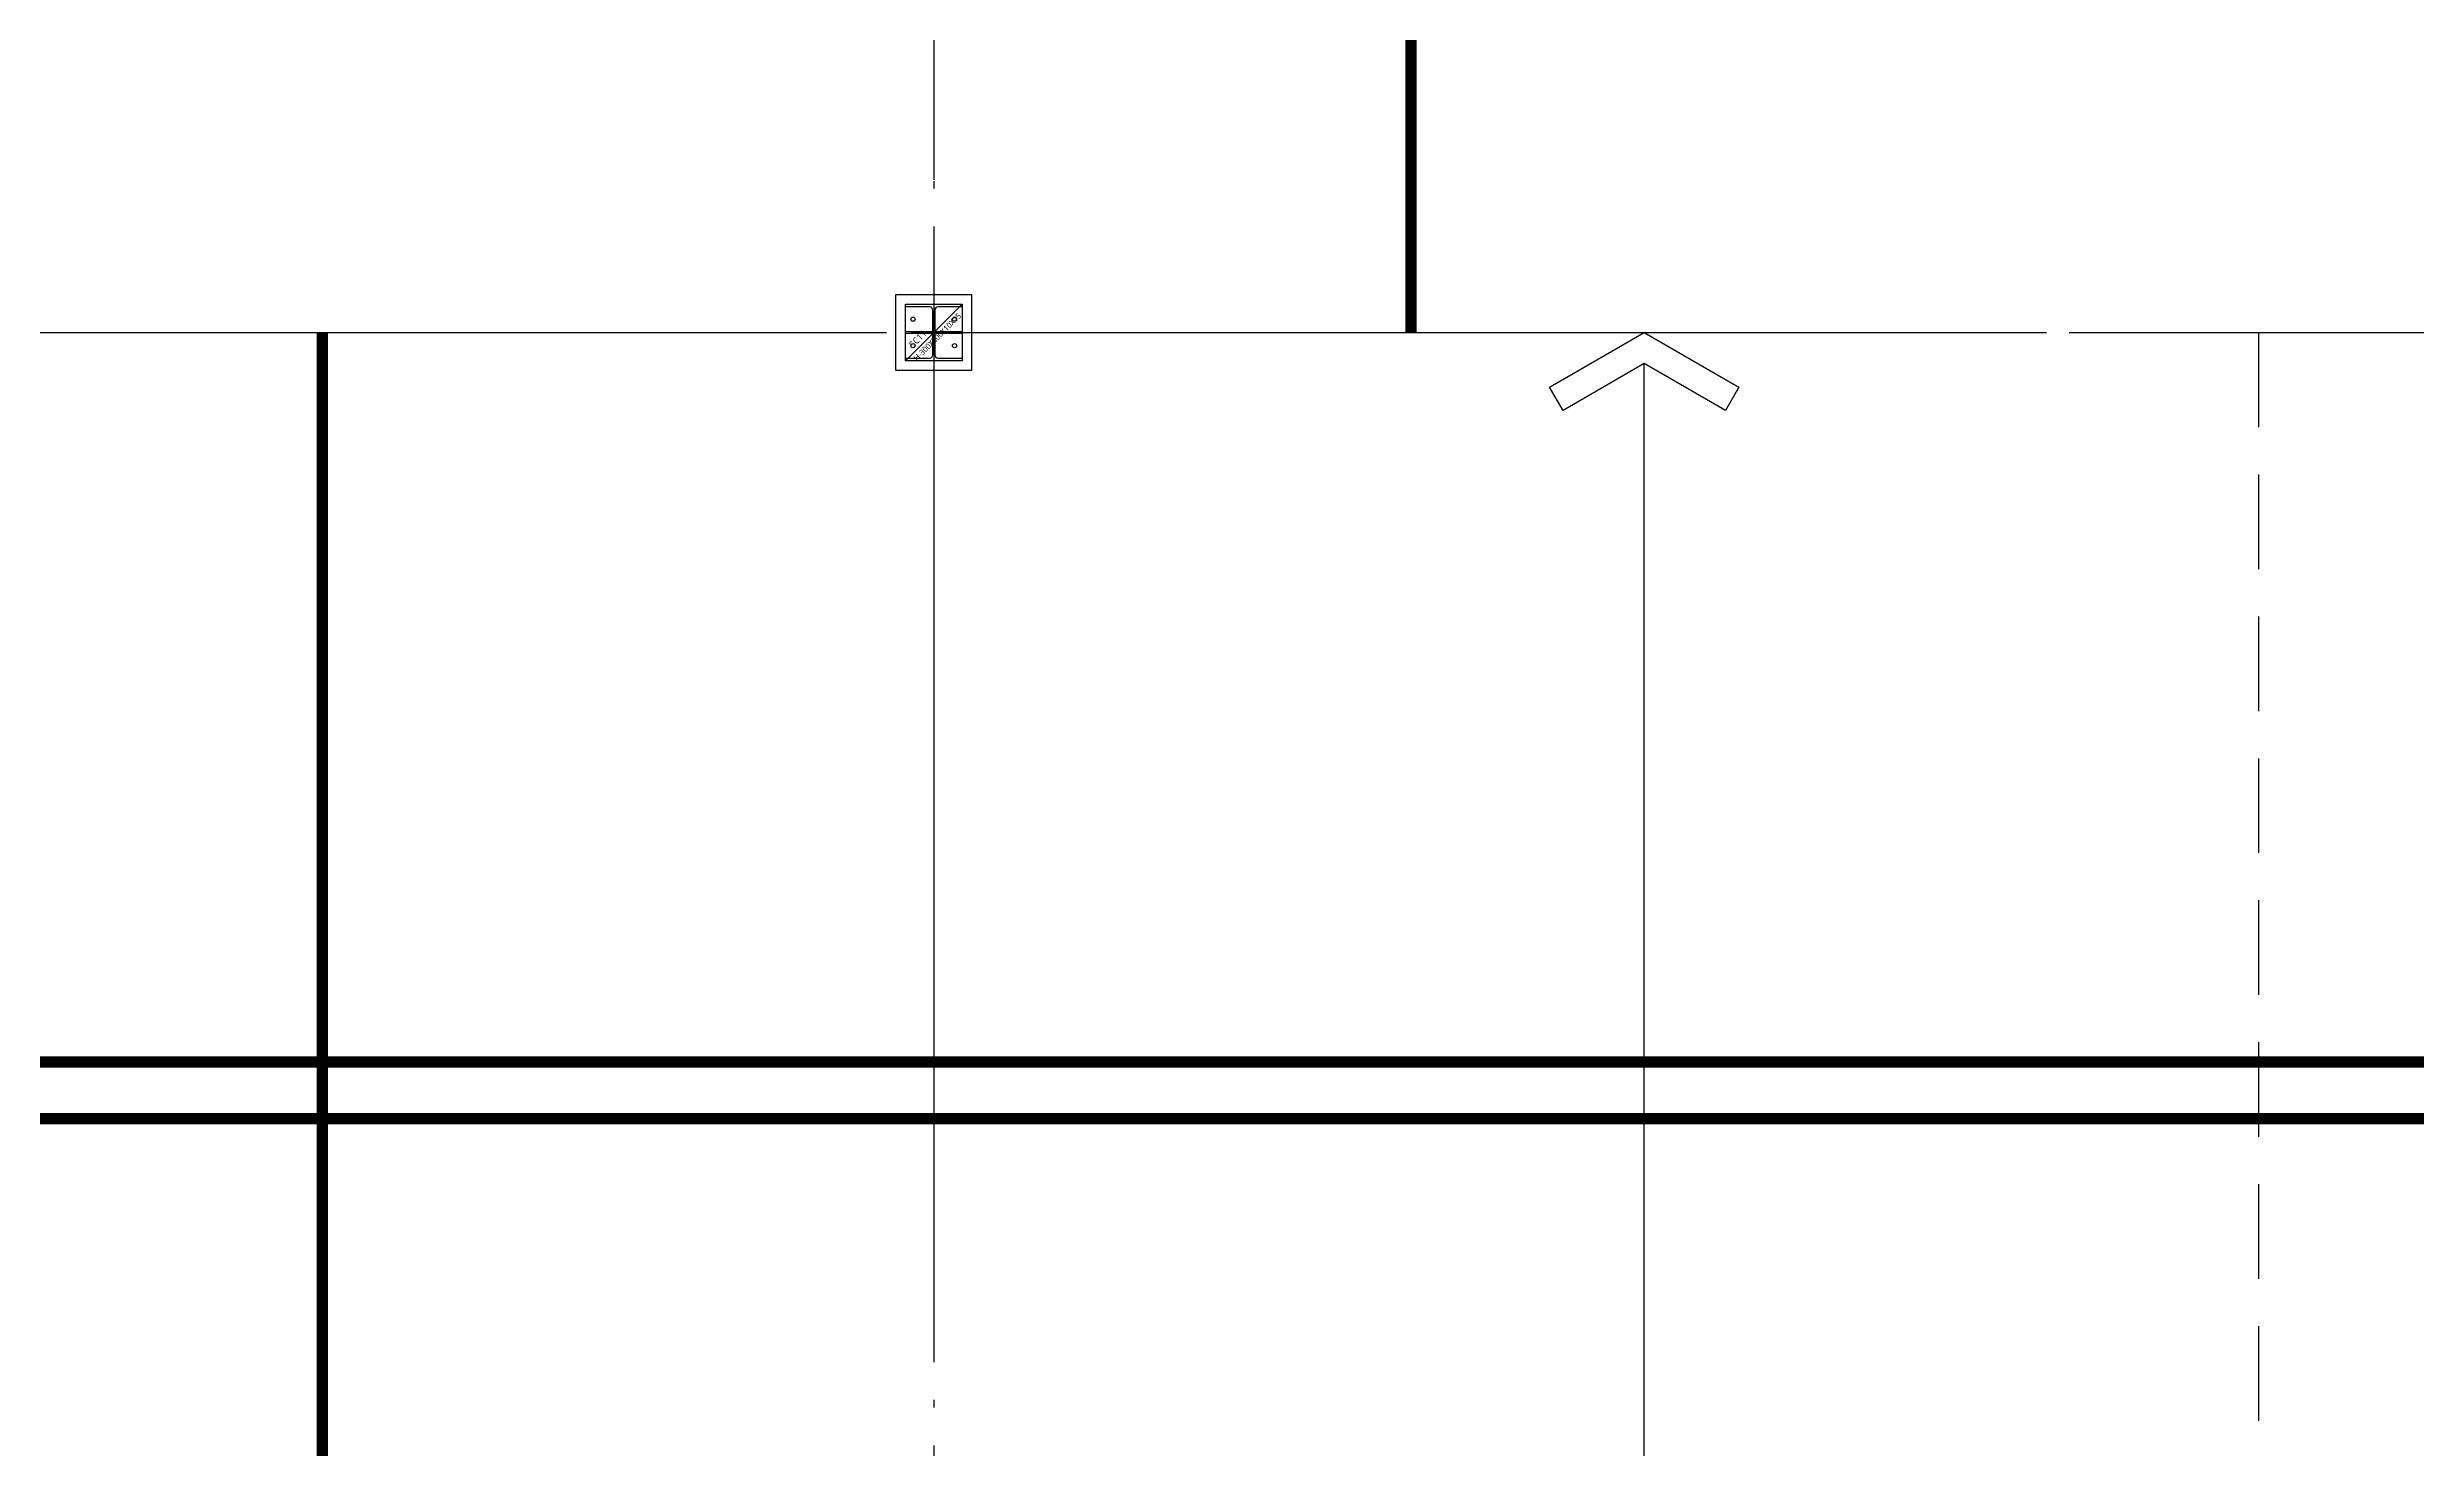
# Model space of a CAD drawing. Header units: millimetres. Extents: x -734060 to 504600, y -7739 to 118800.
# Drawn here: x 72817 to 85335, y 50003 to 57406 of the extents above; entities that cross this region are included whole.
import ezdxf
from ezdxf.enums import TextEntityAlignment as Align

# ---------------------------------------------------------------- set-up
doc = ezdxf.new("R2010")
doc.units = ezdxf.units.MM
doc.header["$LTSCALE"] = 200
for name, pattern in [('CEN-GAUN', [32.2, 30, -1, 0.2, -1]), ('HID', [2.3, 1.5, -0.8]), ('HID2-GAUN', [3.75, 2.5, -1.25]), ('HIDDEN', [0.375, 0.25, -0.125])]:
    doc.linetypes.add(name, pattern=pattern)
doc.layers.get('DEFPOINTS').update_dxf_attribs({"color": 137})
for name, color, linetype in [('0-TEXT SLAB', 7, 'Continuous'), ('09GIRDER', 2, 'Continuous'), ('0배근라인', 4, 'HIDDEN'), ('CEN', 1, 'CEN-GAUN'), ('S-STG', 4, 'Continuous'), ('STEEL BASE', 13, 'Continuous'), ('SYM-LEAD', 6, 'Continuous')]:
    doc.layers.add(name, color=color, linetype=linetype)
doc.styles.add('스타일1', font='malgun.ttf')

# ---------------------------------------------------------------- blocks, each defined once
blk = doc.blocks.new('S-SC11')
at = {"layer": '09GIRDER'}
blk.add_lwpolyline([(-150, -150), (-150, -135), (-23, -135, 0.414214), (-5, -117), (-5, 117, 0.414214), (-23, 135), (-150, 135), (-150, 150), (150, 150), (150, 135), (23, 135, 0.414214), (5, 117), (5, -117, 0.414214), (23, -135), (150, -135), (150, -150)], format="xyb", close=True, dxfattribs=at)
at = {"layer": 'DEFPOINTS'}
blk.add_line((-150, -150), (150, 150), dxfattribs=at)
blk.add_lwpolyline([(-150, 150), (150, 150), (150, -150), (-150, -150)], close=True, dxfattribs=at)
at = {"layer": 'STEEL BASE'}
for points in [[(-200, 200), (200, 200), (200, -200), (-200, -200)], [(-150, 6), (-5, 6), (-5, -6), (-150, -6)], [(5, 6), (150, 6), (150, -6), (5, -6)]]:
    blk.add_lwpolyline(points, close=True, dxfattribs=at)
for centre in [(-110, 70), (110, 70), (-110, -70), (110, -70)]:
    blk.add_circle(centre, 11, dxfattribs=at)
at = {"layer": 'DEFPOINTS', "style": '스타일1'}
blk.add_text('SC11', height=35, rotation=45, dxfattribs=at).set_placement((-109, -83))
blk.add_text('H-300X300X10X15', height=30, rotation=45, dxfattribs=at).set_placement((19, -23), align=Align.MIDDLE_CENTER)
blk = doc.blocks.new('x-stu-1Fcol')
blk.add_blockref('S-SC11', (36000, -30000))
blk = doc.blocks.new('*U55')
at = {"layer": 'SYM-LEAD'}
for q in [(38406, 67814), (50977, 67814)]:
    blk.add_line((48142, 67814), q, dxfattribs=at)
for points in [[(38654, 68243), (38406, 67814), (38654, 67385), (38530, 67314), (38242, 67814), (38530, 68314)], [(50729, 68243), (50977, 67814), (50729, 67385), (50853, 67314), (51142, 67814), (50853, 68314)]]:
    blk.add_lwpolyline(points, close=True, dxfattribs=at)

msp = doc.modelspace()

# ---------------------------------------------------------------- linework, layer by layer
at = {"layer": '0-TEXT SLAB', "linetype": 'HID', "ltscale": 3, "const_width": 60}
for points in [[(80021.222, 55900), (80021.222, 71700)], [(74269.797, 42650), (74269.797, 55900)], [(95875, 51746.479), (41250, 51746.479)]]:
    msp.add_lwpolyline(points, dxfattribs=at)
at = {"layer": '0-TEXT SLAB', "const_width": 60}
msp.add_lwpolyline([(95875, 52046.479), (41250, 52046.479)], dxfattribs=at)
at = {"layer": '0배근라인', "ltscale": 10}
for p, q in [((77500, 71457.192), (77500, 55900)), ((41500, 55900), (91500, 55900))]:
    msp.add_line(p, q, dxfattribs=at)
at = {"layer": '0배근라인', "linetype": 'HID2-GAUN'}
msp.add_line((84500, 55900), (84500, 43000), dxfattribs=at)
at = {"layer": 'CEN'}
for p, q in [((77500, 95100), (77500, 32900)), ((32300, 55900), (117500, 55900))]:
    msp.add_line(p, q, dxfattribs=at)

# ---------------------------------------------------------------- block references
msp.add_blockref('x-stu-1Fcol', (41500, 85900))
at = {"layer": 'S-STG', "rotation": 270}
msp.add_blockref('*U55', (13439.971, 94141.55), dxfattribs=at)

doc.saveas('drawing.dxf')
